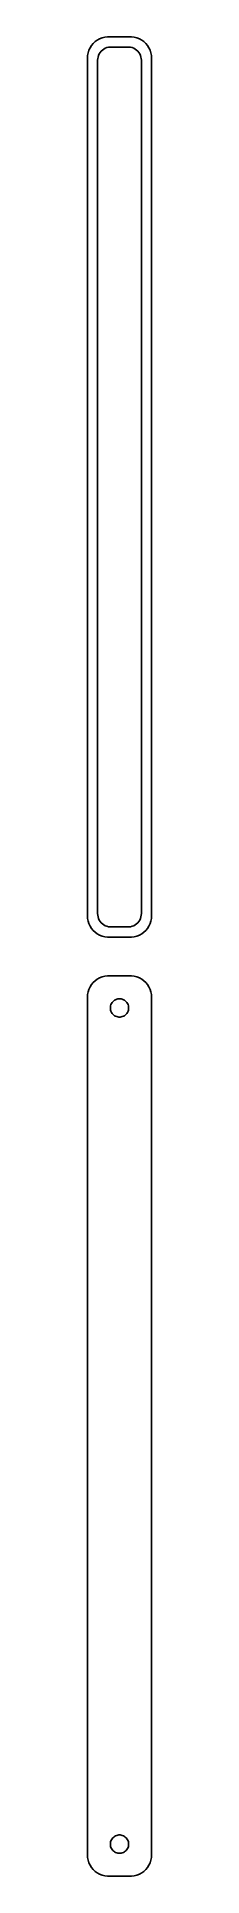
# Model space of a CAD drawing. Header units: metres. Extents: x -8 to 8, y 333 to 762.
import ezdxf

# ---------------------------------------------------------------- set-up
doc = ezdxf.new("R2010")
doc.units = ezdxf.units.M

msp = doc.modelspace()

# ---------------------------------------------------------------- linework, layer by layer
for p, q in [((-6.88153, 759.409), (-7.14888, 758.841)), ((-6.54507, 759.939), (-6.88153, 759.409)), ((-6.14484, 760.423), (-6.54507, 759.939)), ((-5.68712, 760.853), (-6.14484, 760.423)), ((-5.17912, 761.222), (-5.68712, 760.853)), ((-4.62889, 761.524), (-5.17912, 761.222)), ((-4.04507, 761.755), (-4.62889, 761.524)), ((-3.4369, 761.911), (-4.04507, 761.755)), ((-3.66798, 759.128), (-3.32541, 759.317)), ((-2.81395, 761.99), (-3.4369, 761.911)), ((-3.32541, 759.317), (-2.96194, 759.461)), ((-2.96194, 759.461), (-2.5833, 759.558)), ((2.81395, 761.99), (-2.81395, 761.99)), ((-2.5833, 759.558), (-2.19545, 759.607)), ((-2.19545, 759.607), (2.19545, 759.607)), ((2.19545, 759.607), (2.5833, 759.558)), ((2.5833, 759.558), (2.96194, 759.461)), ((3.4369, 761.911), (2.81395, 761.99)), ((2.96194, 759.461), (3.32541, 759.317)), ((3.32541, 759.317), (3.66798, 759.128)), ((4.04507, 761.755), (3.4369, 761.911)), ((4.62889, 761.524), (4.04507, 761.755)), ((5.17912, 761.222), (4.62889, 761.524)), ((5.68712, 760.853), (5.17912, 761.222)), ((6.14484, 760.423), (5.68712, 760.853)), ((6.54507, 759.939), (6.14484, 760.423)), ((6.88153, 759.409), (6.54507, 759.939)), ((7.14888, 758.841), (6.88153, 759.409)), ((-7.46057, 757.627), (-7.5, 757)), ((-7.5, 757), (-7.5, 557)), ((-7.34291, 758.243), (-7.46057, 757.627)), ((-7.14888, 758.841), (-7.34291, 758.243)), ((-5.11292, 756.5), (-5.08836, 756.89)), ((-5.11292, 557.5), (-5.11292, 756.5)), ((-5.08836, 756.89), (-5.01512, 757.274)), ((-5.01512, 757.274), (-4.89432, 757.646)), ((-4.89432, 757.646), (-4.72786, 758)), ((-4.72786, 758), (-4.5184, 758.33)), ((-4.5184, 758.33), (-4.26921, 758.631)), ((-4.26921, 758.631), (-3.98424, 758.899)), ((-3.98424, 758.899), (-3.66798, 759.128)), ((3.66798, 759.128), (3.98424, 758.899)), ((3.98424, 758.899), (4.26921, 758.631)), ((4.26921, 758.631), (4.5184, 758.33)), ((4.5184, 758.33), (4.72786, 758)), ((4.72786, 758), (4.89432, 757.646)), ((4.89432, 757.646), (5.01512, 757.274)), ((5.01512, 757.274), (5.08836, 756.89)), ((5.08836, 756.89), (5.11292, 756.5)), ((5.11292, 756.5), (5.11292, 557.5)), ((7.34291, 758.243), (7.14888, 758.841)), ((7.46057, 757.627), (7.34291, 758.243)), ((7.5, 757), (7.46057, 757.627)), ((7.5, 557), (7.5, 757)), ((-7.5, 557), (-7.46057, 556.373)), ((-7.46057, 556.373), (-7.34291, 555.757)), ((-7.34291, 555.757), (-7.14888, 555.159)), ((-7.14888, 555.159), (-6.88153, 554.591)), ((-6.88153, 554.591), (-6.54507, 554.061)), ((-6.54507, 554.061), (-6.14484, 553.577)), ((-6.14484, 553.577), (-5.68712, 553.147)), ((-5.08836, 557.11), (-5.11292, 557.5)), ((-5.01512, 556.726), (-5.08836, 557.11)), ((-4.89432, 556.354), (-5.01512, 556.726)), ((-4.72786, 556), (-4.89432, 556.354)), ((-4.5184, 555.67), (-4.72786, 556)), ((-4.26921, 555.369), (-4.5184, 555.67)), ((-3.98424, 555.101), (-4.26921, 555.369)), ((-3.66798, 554.872), (-3.98424, 555.101)), ((-3.32541, 554.683), (-3.66798, 554.872)), ((-2.96194, 554.539), (-3.32541, 554.683)), ((-2.5833, 554.442), (-2.96194, 554.539)), ((-2.19545, 554.393), (-2.5833, 554.442)), ((2.19545, 554.393), (-2.19545, 554.393)), ((2.5833, 554.442), (2.19545, 554.393)), ((2.96194, 554.539), (2.5833, 554.442)), ((3.32541, 554.683), (2.96194, 554.539)), ((3.66798, 554.872), (3.32541, 554.683)), ((3.98424, 555.101), (3.66798, 554.872)), ((4.26921, 555.369), (3.98424, 555.101)), ((4.5184, 555.67), (4.26921, 555.369)), ((4.72786, 556), (4.5184, 555.67)), ((4.89432, 556.354), (4.72786, 556)), ((5.01512, 556.726), (4.89432, 556.354)), ((5.08836, 557.11), (5.01512, 556.726)), ((5.11292, 557.5), (5.08836, 557.11)), ((5.68712, 553.147), (6.14484, 553.577)), ((6.14484, 553.577), (6.54507, 554.061)), ((6.54507, 554.061), (6.88153, 554.591)), ((6.88153, 554.591), (7.14888, 555.159)), ((7.14888, 555.159), (7.34291, 555.757)), ((7.34291, 555.757), (7.46057, 556.373)), ((7.46057, 556.373), (7.5, 557)), ((-5.68712, 553.147), (-5.17912, 552.778)), ((-5.17912, 552.778), (-4.62889, 552.476)), ((-4.62889, 552.476), (-4.04507, 552.245)), ((-4.04507, 552.245), (-3.4369, 552.089)), ((-3.4369, 552.089), (-2.81395, 552.01)), ((-2.81395, 552.01), (2.81395, 552.01)), ((2.81395, 552.01), (3.4369, 552.089)), ((3.4369, 552.089), (4.04507, 552.245)), ((4.04507, 552.245), (4.62889, 552.476)), ((4.62889, 552.476), (5.17912, 552.778)), ((5.17912, 552.778), (5.68712, 553.147)), ((-6.54507, 540.939), (-6.88153, 540.409)), ((-6.14484, 541.423), (-6.54507, 540.939)), ((-5.68712, 541.853), (-6.14484, 541.423)), ((-5.17912, 542.222), (-5.68712, 541.853)), ((-4.62889, 542.524), (-5.17912, 542.222)), ((-4.04507, 542.755), (-4.62889, 542.524)), ((-3.4369, 542.911), (-4.04507, 542.755)), ((-2.81395, 542.99), (-3.4369, 542.911)), ((2.81395, 542.99), (-2.81395, 542.99)), ((3.4369, 542.911), (2.81395, 542.99)), ((4.04507, 542.755), (3.4369, 542.911)), ((4.62889, 542.524), (4.04507, 542.755)), ((5.17912, 542.222), (4.62889, 542.524)), ((5.68712, 541.853), (5.17912, 542.222)), ((6.14484, 541.423), (5.68712, 541.853)), ((6.54507, 540.939), (6.14484, 541.423)), ((6.88153, 540.409), (6.54507, 540.939)), ((-7.46057, 538.627), (-7.5, 538)), ((-7.5, 538), (-7.5, 338)), ((-7.34291, 539.243), (-7.46057, 538.627)), ((-7.14888, 539.841), (-7.34291, 539.243)), ((-6.88153, 540.409), (-7.14888, 539.841)), ((-2.06821, 536.031), (-1.98534, 536.286)), ((-1.98534, 536.286), (-1.87117, 536.529)), ((-1.87117, 536.529), (-1.72748, 536.755)), ((-1.72748, 536.755), (-1.55655, 536.962)), ((-1.55655, 536.962), (-1.36108, 537.145)), ((-1.36108, 537.145), (-1.14413, 537.303)), ((-1.14413, 537.303), (-0.909149, 537.432)), ((-0.909149, 537.432), (-0.659836, 537.531)), ((-0.659836, 537.531), (-0.400101, 537.597)), ((-0.400101, 537.597), (-0.134064, 537.631)), ((-0.134064, 537.631), (0.134064, 537.631)), ((0.134064, 537.631), (0.400101, 537.597)), ((0.400101, 537.597), (0.659836, 537.531)), ((0.659836, 537.531), (0.909149, 537.432)), ((0.909149, 537.432), (1.14413, 537.303)), ((1.14413, 537.303), (1.36108, 537.145)), ((1.36108, 537.145), (1.55655, 536.962)), ((1.55655, 536.962), (1.72748, 536.755)), ((1.72748, 536.755), (1.87117, 536.529)), ((1.87117, 536.529), (1.98534, 536.286)), ((1.98534, 536.286), (2.06821, 536.031)), ((7.14888, 539.841), (6.88153, 540.409)), ((7.34291, 539.243), (7.14888, 539.841)), ((7.46057, 538.627), (7.34291, 539.243)), ((7.5, 538), (7.46057, 538.627)), ((7.5, 338), (7.5, 538)), ((-2.13528, 535.5), (-2.11845, 535.768)), ((-2.11845, 535.232), (-2.13528, 535.5)), ((-2.11845, 535.768), (-2.06821, 536.031)), ((-2.06821, 534.969), (-2.11845, 535.232)), ((-1.98534, 534.714), (-2.06821, 534.969)), ((-1.87117, 534.471), (-1.98534, 534.714)), ((-1.72748, 534.245), (-1.87117, 534.471)), ((-1.55655, 534.038), (-1.72748, 534.245)), ((-1.36108, 533.855), (-1.55655, 534.038)), ((-1.14413, 533.697), (-1.36108, 533.855)), ((-0.909149, 533.568), (-1.14413, 533.697)), ((-0.659836, 533.469), (-0.909149, 533.568)), ((-0.400101, 533.403), (-0.659836, 533.469)), ((-0.134064, 533.369), (-0.400101, 533.403)), ((0.134064, 533.369), (-0.134064, 533.369)), ((0.400101, 533.403), (0.134064, 533.369)), ((0.659836, 533.469), (0.400101, 533.403)), ((0.909149, 533.568), (0.659836, 533.469)), ((1.14413, 533.697), (0.909149, 533.568)), ((1.36108, 533.855), (1.14413, 533.697)), ((1.55655, 534.038), (1.36108, 533.855)), ((1.72748, 534.245), (1.55655, 534.038)), ((1.87117, 534.471), (1.72748, 534.245)), ((1.98534, 534.714), (1.87117, 534.471)), ((2.06821, 534.969), (1.98534, 534.714)), ((2.06821, 536.031), (2.11845, 535.768)), ((2.11845, 535.232), (2.06821, 534.969)), ((2.11845, 535.768), (2.13528, 535.5)), ((2.13528, 535.5), (2.11845, 535.232)), ((-2.13528, 340.5), (-2.11845, 340.768)), ((-2.11845, 340.232), (-2.13528, 340.5)), ((-2.11845, 340.768), (-2.06821, 341.031)), ((-2.06821, 339.969), (-2.11845, 340.232)), ((-2.06821, 341.031), (-1.98534, 341.286)), ((-1.98534, 339.714), (-2.06821, 339.969)), ((-1.98534, 341.286), (-1.87117, 341.529)), ((-1.87117, 339.471), (-1.98534, 339.714)), ((-1.87117, 341.529), (-1.72748, 341.755)), ((-1.72748, 339.245), (-1.87117, 339.471)), ((-1.72748, 341.755), (-1.55655, 341.962)), ((-1.55655, 339.038), (-1.72748, 339.245)), ((-1.55655, 341.962), (-1.36108, 342.145)), ((-1.36108, 338.855), (-1.55655, 339.038)), ((-1.36108, 342.145), (-1.14413, 342.303)), ((-1.14413, 342.303), (-0.909149, 342.432)), ((-0.909149, 342.432), (-0.659836, 342.531)), ((-0.659836, 342.531), (-0.400101, 342.597)), ((-0.400101, 342.597), (-0.134064, 342.631)), ((-0.134064, 342.631), (0.134064, 342.631)), ((0.134064, 342.631), (0.400101, 342.597)), ((0.400101, 342.597), (0.659836, 342.531)), ((0.659836, 342.531), (0.909149, 342.432)), ((0.909149, 342.432), (1.14413, 342.303)), ((1.14413, 342.303), (1.36108, 342.145)), ((1.36108, 342.145), (1.55655, 341.962)), ((1.55655, 339.038), (1.36108, 338.855)), ((1.55655, 341.962), (1.72748, 341.755)), ((1.72748, 339.245), (1.55655, 339.038)), ((1.72748, 341.755), (1.87117, 341.529)), ((1.87117, 339.471), (1.72748, 339.245)), ((1.87117, 341.529), (1.98534, 341.286)), ((1.98534, 339.714), (1.87117, 339.471)), ((1.98534, 341.286), (2.06821, 341.031)), ((2.06821, 339.969), (1.98534, 339.714)), ((2.06821, 341.031), (2.11845, 340.768)), ((2.11845, 340.232), (2.06821, 339.969)), ((2.11845, 340.768), (2.13528, 340.5)), ((2.13528, 340.5), (2.11845, 340.232)), ((-7.5, 338), (-7.46057, 337.373)), ((-7.46057, 337.373), (-7.34291, 336.757)), ((-7.34291, 336.757), (-7.14888, 336.159)), ((-7.14888, 336.159), (-6.88153, 335.591)), ((-6.88153, 335.591), (-6.54507, 335.061)), ((-6.54507, 335.061), (-6.14484, 334.577)), ((-1.14413, 338.697), (-1.36108, 338.855)), ((-0.909149, 338.568), (-1.14413, 338.697)), ((-0.659836, 338.469), (-0.909149, 338.568)), ((-0.400101, 338.403), (-0.659836, 338.469)), ((-0.134064, 338.369), (-0.400101, 338.403)), ((0.134064, 338.369), (-0.134064, 338.369)), ((0.400101, 338.403), (0.134064, 338.369)), ((0.659836, 338.469), (0.400101, 338.403)), ((0.909149, 338.568), (0.659836, 338.469)), ((1.14413, 338.697), (0.909149, 338.568)), ((1.36108, 338.855), (1.14413, 338.697)), ((6.14484, 334.577), (6.54507, 335.061)), ((6.54507, 335.061), (6.88153, 335.591)), ((6.88153, 335.591), (7.14888, 336.159)), ((7.14888, 336.159), (7.34291, 336.757)), ((7.34291, 336.757), (7.46057, 337.373)), ((7.46057, 337.373), (7.5, 338)), ((-6.14484, 334.577), (-5.68712, 334.147)), ((-5.68712, 334.147), (-5.17912, 333.778)), ((-5.17912, 333.778), (-4.62889, 333.476)), ((-4.62889, 333.476), (-4.04507, 333.245)), ((-4.04507, 333.245), (-3.4369, 333.089)), ((-3.4369, 333.089), (-2.81395, 333.01)), ((-2.81395, 333.01), (2.81395, 333.01)), ((2.81395, 333.01), (3.4369, 333.089)), ((3.4369, 333.089), (4.04507, 333.245)), ((4.04507, 333.245), (4.62889, 333.476)), ((4.62889, 333.476), (5.17912, 333.778)), ((5.17912, 333.778), (5.68712, 334.147)), ((5.68712, 334.147), (6.14484, 334.577))]:
    msp.add_line(p, q)

doc.saveas('drawing.dxf')
